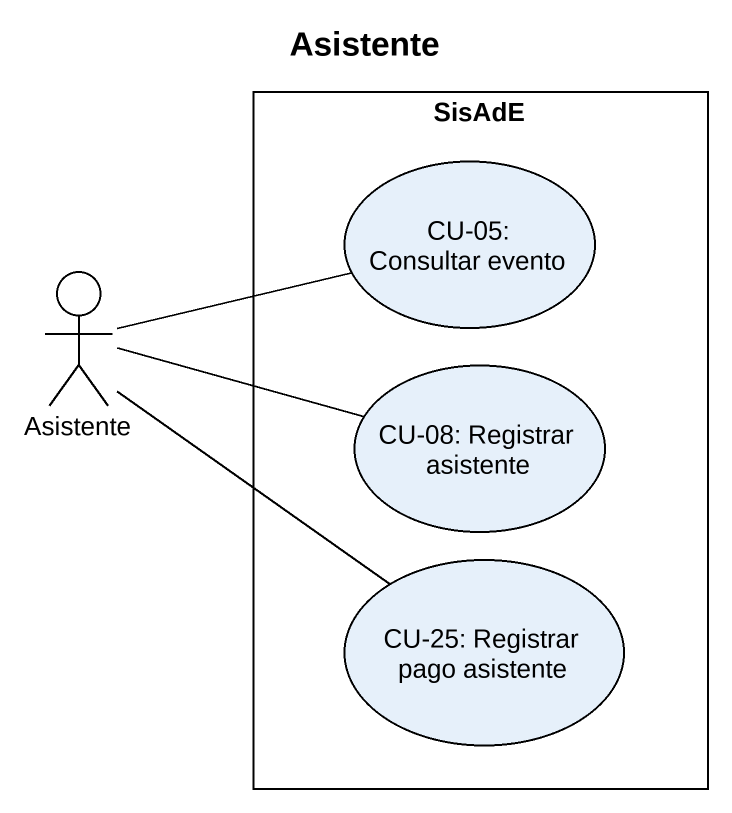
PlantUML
@startuml
title Asistente
rectangle SisAdE {
  usecase "CU-05: Consultar evento" as CU_05_Consultar_evento
  usecase "CU-08: Registrar asistente" as CU_08_Registrar_asistente
  usecase "CU-25: Registrar pago asistente" as CU_25_Registrar_pago
}
actor Asistente
Asistente -right- CU_05_Consultar_evento
Asistente -right- CU_08_Registrar_asistente
Asistente -- CU_25_Registrar_pago
@enduml
